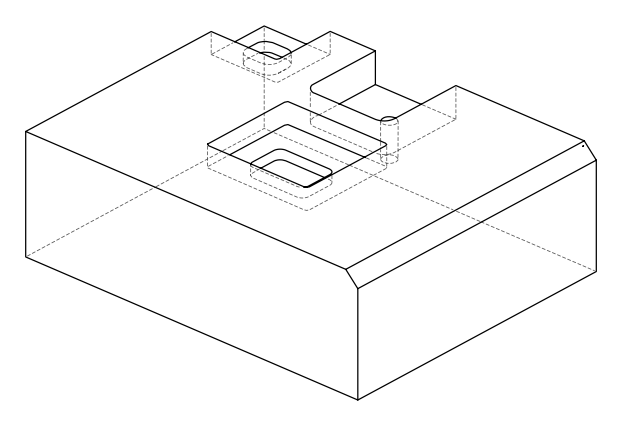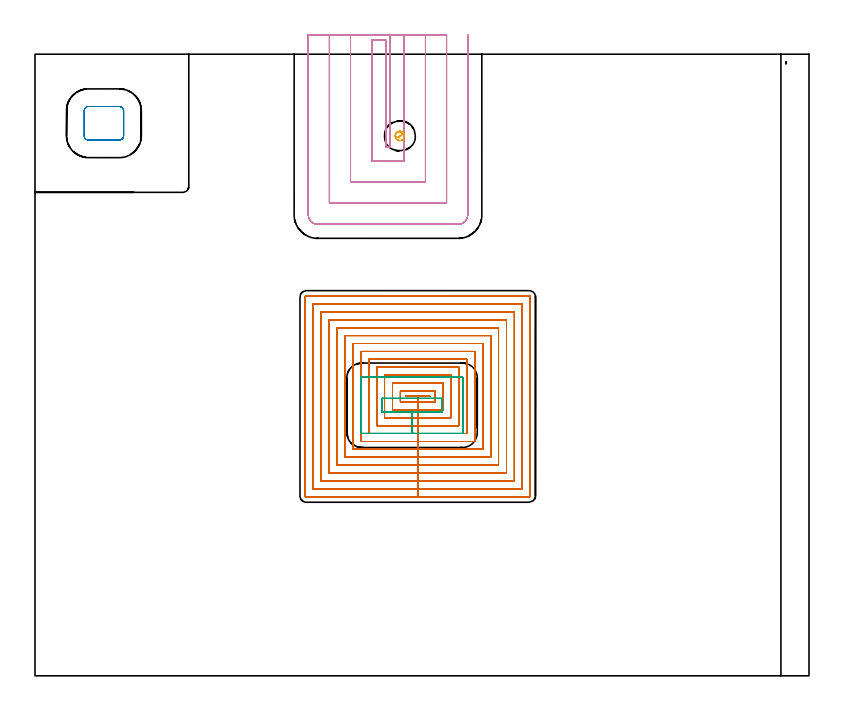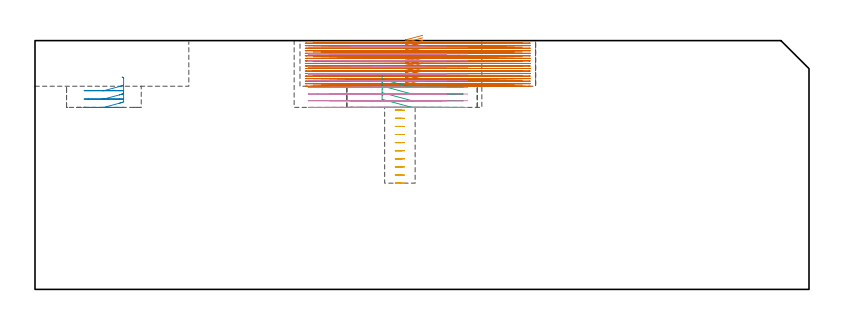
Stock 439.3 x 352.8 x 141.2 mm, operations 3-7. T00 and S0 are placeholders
(PLAN: 7 operations, 4 tool changes, 249 min)
(1 AREA_MILL | FG_CHAMFER_SURFACE | UGT0205_001 | 17.22 min | 44580 mm3)
(2 MILL_CORNER_NOTCH_RECTANGULAR | CORNER_NOTCH_RECTANGULAR | NXT0201_008 | Follow Part, ap 1.5, ae 75% | 69.24 min | 177215 mm3)
(3 MILL_RECTANGULAR_POCKET | POCKET_RECTANGULAR_STRAIGHT | NXT0201_008 | Follow Part, ap 1.5, ae 75% | 129.62 min | 415671 mm3)
(4 MILL_RECTANGULAR_POCKET_1 | POCKET_RECTANGULAR_STRAIGHT_1 | UGT0201_094 | Follow Part, ap 5, ae 75% | 0.85 min | 18282 mm3)
(5 MILL_RECTANGULAR_POCKET_2 | POCKET_RECTANGULAR_STRAIGHT_2 | NXT0201_012 | Follow Part, ap 4, ae 75% | 2.64 min | 41777 mm3)
(6 MILL_SLOT | SLOT_PARTIAL_RECTANGULAR | NXT0201_012 | Follow Part, ap 4, ae 75% | 28.28 min | 418952 mm3)
(7 MILL_BLIND_HOLE_FROM_SOLID_MATERIAL | STEP1POCKET | NXT0201_011 | Spiral | 1.12 min | 10100 mm3)
(TOOL UGT0205_001 | Chamfer Mill 20 x 3 x 45 deg. | D20 FL50 Z2)
(TOOL NXT0201_008 | ENDMILL 6mm [2P460-0600-NA 1630] | D6 FL26 Z6)
(TOOL UGT0201_094 | End mill 20 mm | D20 FL38 Z4)
(TOOL NXT0201_012 | ENDMILL 16mm [2P460-1600-NA 1630] | D16 FL38 Z6)
(TOOL NXT0201_011 | ENDMILL 12mm [2P460-1200-NA 1630] | D12 FL38 Z6)
(OP 3 MILL_RECTANGULAR_POCKET)
G17 G21 G94 G90
T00 M6
G54
G17 G0 G90 X220.016 Y158.6 S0 M3
G43 Z151.2 H1
Z144.2
G94 G1 X210.4 Z141.623 F250.
Y158.5 Z141.596
X217.25 Z139.761
X224.1 F500.
Y158.6
X210.4
Y158.5
X217.25
Y155.5
X227.1
Y161.6
X207.4
Y155.5
X217.25
Y151.
X231.6
Y166.1
X202.9
Y151.
X217.25
Y146.5
X236.1
Y170.6
X198.4
Y146.5
X217.25
Y142.
X240.6
Y175.1
X193.9
Y142.
X217.25
Y137.5
X245.1
Y179.6
X189.4
Y137.5
X217.25
Y133.
X249.6
Y184.1
X184.9
Y133.
X217.25
Y128.5
X254.1
Y188.6
X180.4
Y128.5
X217.25
Y124.
X258.6
Y193.1
X175.9
Y124.
X217.25
Y119.5
X263.1
Y197.6
X171.4
Y119.5
X217.25
Y115.
X267.6
Y202.1
X166.9
Y115.
X217.25
Y110.5
X272.1
Y206.6
X162.4
Y110.5
X217.25
Y106.
X276.6
Y211.1
X157.9
Y106.
X217.25
Y101.5
X280.5
G3 X281.1 Y102.1 R0.6
G1 Y215.
G3 X280.5 Y215.6 R0.6
G1 X154.
G3 X153.4 Y215. R0.6
G1 Y102.1
G3 X154. Y101.5 R0.6
G1 X217.25
X218.25
G0 X220.016 Y158.6 Z142.761
G1 X210.4 Z140.184 F250.
Y158.5 Z140.158
X217.25 Z138.322
X224.1 F500.
Y158.6
X210.4
Y158.5
X217.25
Y155.5
X227.1
Y161.6
X207.4
Y155.5
X217.25
Y151.
X231.6
Y166.1
X202.9
Y151.
X217.25
Y146.5
X236.1
Y170.6
X198.4
Y146.5
X217.25
Y142.
X240.6
Y175.1
X193.9
Y142.
X217.25
Y137.5
X245.1
Y179.6
X189.4
Y137.5
X217.25
Y133.
X249.6
Y184.1
X184.9
Y133.
X217.25
Y128.5
X254.1
Y188.6
X180.4
Y128.5
X217.25
Y124.
X258.6
Y193.1
X175.9
Y124.
X217.25
Y119.5
X263.1
Y197.6
X171.4
Y119.5
X217.25
Y115.
X267.6
Y202.1
X166.9
Y115.
X217.25
Y110.5
X272.1
Y206.6
X162.4
Y110.5
X217.25
Y106.
X276.6
Y211.1
X157.9
Y106.
X217.25
Y101.5
X280.5
G3 X281.1 Y102.1 R0.6
G1 Y215.
G3 X280.5 Y215.6 R0.6
G1 X154.
G3 X153.4 Y215. R0.6
G1 Y102.1
G3 X154. Y101.5 R0.6
G1 X217.25
X218.25
G0 X220.016 Y158.6 Z141.322
G1 X210.4 Z138.746 F250.
Y158.5 Z138.719
X217.25 Z136.883
X224.1 F500.
Y158.6
X210.4
Y158.5
X217.25
Y155.5
X227.1
Y161.6
X207.4
Y155.5
X217.25
Y151.
X231.6
Y166.1
X202.9
Y151.
X217.25
Y146.5
X236.1
Y170.6
X198.4
Y146.5
X217.25
Y142.
X240.6
Y175.1
X193.9
Y142.
X217.25
Y137.5
X245.1
Y179.6
X189.4
Y137.5
X217.25
Y133.
X249.6
Y184.1
X184.9
Y133.
X217.25
Y128.5
X254.1
Y188.6
X180.4
Y128.5
X217.25
Y124.
X258.6
Y193.1
X175.9
Y124.
X217.25
Y119.5
X263.1
Y197.6
X171.4
Y119.5
X217.25
Y115.
X267.6
Y202.1
X166.9
Y115.
X217.25
Y110.5
X272.1
Y206.6
X162.4
Y110.5
X217.25
Y106.
X276.6
Y211.1
X157.9
Y106.
X217.25
Y101.5
X280.5
G3 X281.1 Y102.1 R0.6
G1 Y215.
G3 X280.5 Y215.6 R0.6
G1 X154.
G3 X153.4 Y215. R0.6
G1 Y102.1
G3 X154. Y101.5 R0.6
G1 X217.25
X218.25
G0 X220.016 Y158.6 Z139.883
G1 X210.4 Z137.307 F250.
Y158.5 Z137.28
X217.25 Z135.444
X224.1 F500.
Y158.6
X210.4
Y158.5
X217.25
Y155.5
X227.1
Y161.6
X207.4
Y155.5
X217.25
Y151.
X231.6
Y166.1
X202.9
Y151.
X217.25
Y146.5
X236.1
Y170.6
X198.4
Y146.5
X217.25
Y142.
X240.6
Y175.1
X193.9
Y142.
X217.25
Y137.5
X245.1
Y179.6
X189.4
Y137.5
X217.25
Y133.
X249.6
Y184.1
X184.9
Y133.
X217.25
Y128.5
X254.1
Y188.6
X180.4
Y128.5
X217.25
Y124.
X258.6
Y193.1
X175.9
Y124.
X217.25
Y119.5
X263.1
Y197.6
X171.4
Y119.5
X217.25
Y115.
X267.6
Y202.1
X166.9
Y115.
X217.25
Y110.5
X272.1
Y206.6
X162.4
Y110.5
X217.25
Y106.
X276.6
Y211.1
X157.9
Y106.
X217.25
Y101.5
X280.5
G3 X281.1 Y102.1 R0.6
G1 Y215.
G3 X280.5 Y215.6 R0.6
G1 X154.
G3 X153.4 Y215. R0.6
G1 Y102.1
G3 X154. Y101.5 R0.6
G1 X217.25
X218.25
G0 X220.016 Y158.6 Z138.444
G1 X210.4 Z135.868 F250.
Y158.5 Z135.841
X217.25 Z134.005
X224.1 F500.
Y158.6
X210.4
Y158.5
X217.25
Y155.5
X227.1
Y161.6
X207.4
Y155.5
X217.25
Y151.
X231.6
Y166.1
X202.9
Y151.
X217.25
Y146.5
X236.1
Y170.6
X198.4
Y146.5
X217.25
Y142.
X240.6
Y175.1
X193.9
Y142.
X217.25
Y137.5
X245.1
Y179.6
X189.4
Y137.5
X217.25
Y133.
X249.6
Y184.1
X184.9
Y133.
X217.25
Y128.5
X254.1
Y188.6
X180.4
Y128.5
X217.25
Y124.
X258.6
Y193.1
X175.9
Y124.
X217.25
Y119.5
X263.1
Y197.6
X171.4
Y119.5
X217.25
Y115.
X267.6
Y202.1
X166.9
Y115.
X217.25
Y110.5
X272.1
Y206.6
X162.4
Y110.5
X217.25
Y106.
X276.6
Y211.1
X157.9
Y106.
X217.25
Y101.5
X280.5
G3 X281.1 Y102.1 R0.6
G1 Y215.
G3 X280.5 Y215.6 R0.6
G1 X154.
G3 X153.4 Y215. R0.6
G1 Y102.1
G3 X154. Y101.5 R0.6
G1 X217.25
X218.25
G0 X220.016 Y158.6 Z137.005
G1 X210.4 Z134.429 F250.
Y158.5 Z134.402
X217.25 Z132.567
X224.1 F500.
Y158.6
X210.4
Y158.5
X217.25
Y155.5
X227.1
Y161.6
X207.4
Y155.5
X217.25
Y151.
X231.6
Y166.1
X202.9
Y151.
X217.25
Y146.5
X236.1
Y170.6
X198.4
Y146.5
X217.25
Y142.
X240.6
Y175.1
X193.9
Y142.
X217.25
Y137.5
X245.1
Y179.6
X189.4
Y137.5
X217.25
Y133.
X249.6
Y184.1
X184.9
Y133.
X217.25
Y128.5
X254.1
Y188.6
X180.4
Y128.5
X217.25
Y124.
X258.6
Y193.1
X175.9
Y124.
X217.25
Y119.5
X263.1
Y197.6
X171.4
Y119.5
X217.25
Y115.
X267.6
Y202.1
X166.9
Y115.
X217.25
Y110.5
X272.1
Y206.6
X162.4
Y110.5
X217.25
Y106.
X276.6
Y211.1
X157.9
Y106.
X217.25
Y101.5
X280.5
G3 X281.1 Y102.1 R0.6
G1 Y215.
G3 X280.5 Y215.6 R0.6
G1 X154.
G3 X153.4 Y215. R0.6
G1 Y102.1
G3 X154. Y101.5 R0.6
G1 X217.25
X218.25
G0 X220.016 Y158.6 Z135.567
G1 X210.4 Z132.99 F250.
Y158.5 Z132.963
X217.25 Z131.128
X224.1 F500.
Y158.6
X210.4
Y158.5
X217.25
Y155.5
X227.1
Y161.6
X207.4
Y155.5
X217.25
Y151.
X231.6
Y166.1
X202.9
Y151.
X217.25
Y146.5
X236.1
Y170.6
X198.4
Y146.5
X217.25
Y142.
X240.6
Y175.1
X193.9
Y142.
X217.25
Y137.5
X245.1
Y179.6
X189.4
Y137.5
X217.25
Y133.
X249.6
Y184.1
X184.9
Y133.
X217.25
Y128.5
X254.1
Y188.6
X180.4
Y128.5
X217.25
Y124.
X258.6
Y193.1
X175.9
Y124.
X217.25
Y119.5
X263.1
Y197.6
X171.4
Y119.5
X217.25
Y115.
X267.6
Y202.1
X166.9
Y115.
X217.25
Y110.5
X272.1
Y206.6
X162.4
Y110.5
X217.25
Y106.
X276.6
Y211.1
X157.9
Y106.
X217.25
Y101.5
X280.5
G3 X281.1 Y102.1 R0.6
G1 Y215.
G3 X280.5 Y215.6 R0.6
G1 X154.
G3 X153.4 Y215. R0.6
G1 Y102.1
G3 X154. Y101.5 R0.6
G1 X217.25
X218.25
G0 X220.016 Y158.6 Z134.128
G1 X210.4 Z131.551 F250.
Y158.5 Z131.524
X217.25 Z129.689
X224.1 F500.
Y158.6
X210.4
Y158.5
X217.25
Y155.5
X227.1
Y161.6
X207.4
Y155.5
X217.25
Y151.
X231.6
Y166.1
X202.9
Y151.
X217.25
Y146.5
X236.1
Y170.6
X198.4
Y146.5
X217.25
Y142.
X240.6
Y175.1
X193.9
Y142.
X217.25
Y137.5
X245.1
Y179.6
X189.4
Y137.5
X217.25
Y133.
X249.6
Y184.1
X184.9
Y133.
X217.25
Y128.5
X254.1
Y188.6
X180.4
Y128.5
X217.25
Y124.
X258.6
Y193.1
X175.9
Y124.
X217.25
Y119.5
X263.1
Y197.6
X171.4
Y119.5
X217.25
Y115.
X267.6
Y202.1
X166.9
Y115.
X217.25
Y110.5
X272.1
Y206.6
X162.4
Y110.5
X217.25
Y106.
X276.6
Y211.1
X157.9
Y106.
X217.25
Y101.5
X280.5
G3 X281.1 Y102.1 R0.6
G1 Y215.
G3 X280.5 Y215.6 R0.6
G1 X154.
G3 X153.4 Y215. R0.6
G1 Y102.1
G3 X154. Y101.5 R0.6
G1 X217.25
X218.25
G0 X220.016 Y158.6 Z132.689
G1 X210.4 Z130.112 F250.
Y158.5 Z130.085
X217.25 Z128.25
X224.1 F500.
Y158.6
X210.4
Y158.5
X217.25
Y155.5
X227.1
Y161.6
X207.4
Y155.5
X217.25
Y151.
X231.6
Y166.1
X202.9
Y151.
X217.25
Y146.5
X236.1
Y170.6
X198.4
Y146.5
X217.25
Y142.
X240.6
Y175.1
X193.9
Y142.
X217.25
Y137.5
X245.1
Y179.6
X189.4
Y137.5
X217.25
Y133.
X249.6
Y184.1
X184.9
Y133.
X217.25
Y128.5
X254.1
Y188.6
X180.4
Y128.5
X217.25
Y124.
X258.6
Y193.1
X175.9
Y124.
X217.25
Y119.5
X263.1
Y197.6
X171.4
Y119.5
X217.25
Y115.
X267.6
Y202.1
X166.9
Y115.
X217.25
Y110.5
X272.1
Y206.6
X162.4
Y110.5
X217.25
Y106.
X276.6
Y211.1
X157.9
Y106.
X217.25
Y101.5
X280.5
G3 X281.1 Y102.1 R0.6
G1 Y215.
G3 X280.5 Y215.6 R0.6
G1 X154.
G3 X153.4 Y215. R0.6
G1 Y102.1
G3 X154. Y101.5 R0.6
G1 X217.25
X218.25
G0 X220.016 Y158.6 Z131.25
G1 X210.4 Z128.673 F250.
Y158.5 Z128.647
X217.25 Z126.811
X224.1 F500.
Y158.6
X210.4
Y158.5
X217.25
Y155.5
X227.1
Y161.6
X207.4
Y155.5
X217.25
Y151.
X231.6
Y166.1
X202.9
Y151.
X217.25
Y146.5
X236.1
Y170.6
X198.4
Y146.5
X217.25
Y142.
X240.6
Y175.1
X193.9
Y142.
X217.25
Y137.5
X245.1
Y179.6
X189.4
Y137.5
X217.25
Y133.
X249.6
Y184.1
X184.9
Y133.
X217.25
Y128.5
X254.1
Y188.6
X180.4
Y128.5
X217.25
Y124.
X258.6
Y193.1
X175.9
Y124.
X217.25
Y119.5
X263.1
Y197.6
X171.4
Y119.5
X217.25
Y115.
X267.6
Y202.1
X166.9
Y115.
X217.25
Y110.5
X272.1
Y206.6
X162.4
Y110.5
X217.25
Y106.
X276.6
Y211.1
X157.9
Y106.
X217.25
Y101.5
X280.5
G3 X281.1 Y102.1 R0.6
G1 Y215.
G3 X280.5 Y215.6 R0.6
G1 X154.
G3 X153.4 Y215. R0.6
G1 Y102.1
G3 X154. Y101.5 R0.6
G1 X217.25
X218.25
G0 X220.016 Y158.6 Z129.811
G1 X210.4 Z127.234 F250.
Y158.5 Z127.208
X217.25 Z125.372
X224.1 F500.
Y158.6
X210.4
Y158.5
X217.25
Y155.5
X227.1
Y161.6
X207.4
Y155.5
X217.25
Y151.
X231.6
Y166.1
X202.9
Y151.
X217.25
Y146.5
X236.1
Y170.6
X198.4
Y146.5
X217.25
Y142.
X240.6
Y175.1
X193.9
Y142.
X217.25
Y137.5
X245.1
Y179.6
X189.4
Y137.5
X217.25
Y133.
X249.6
Y184.1
X184.9
Y133.
X217.25
Y128.5
X254.1
Y188.6
X180.4
Y128.5
X217.25
Y124.
X258.6
Y193.1
X175.9
Y124.
X217.25
Y119.5
X263.1
Y197.6
X171.4
Y119.5
X217.25
Y115.
X267.6
Y202.1
X166.9
Y115.
X217.25
Y110.5
X272.1
Y206.6
X162.4
Y110.5
X217.25
Y106.
X276.6
Y211.1
X157.9
Y106.
X217.25
Y101.5
X280.5
G3 X281.1 Y102.1 R0.6
G1 Y215.
G3 X280.5 Y215.6 R0.6
G1 X154.
G3 X153.4 Y215. R0.6
G1 Y102.1
G3 X154. Y101.5 R0.6
G1 X217.25
X218.25
G0 X220.016 Y158.6 Z128.372
G1 X210.4 Z125.796 F250.
Y158.5 Z125.769
X217.25 Z123.933
X224.1 F500.
Y158.6
X210.4
Y158.5
X217.25
Y155.5
X227.1
Y161.6
X207.4
Y155.5
X217.25
Y151.
X231.6
Y166.1
X202.9
Y151.
X217.25
Y146.5
X236.1
Y170.6
X198.4
Y146.5
X217.25
Y142.
X240.6
Y175.1
X193.9
Y142.
X217.25
Y137.5
X245.1
Y179.6
X189.4
Y137.5
X217.25
Y133.
X249.6
Y184.1
X184.9
Y133.
X217.25
Y128.5
X254.1
Y188.6
X180.4
Y128.5
X217.25
Y124.
X258.6
Y193.1
X175.9
Y124.
X217.25
Y119.5
X263.1
Y197.6
X171.4
Y119.5
X217.25
Y115.
X267.6
Y202.1
X166.9
Y115.
X217.25
Y110.5
X272.1
Y206.6
X162.4
Y110.5
X217.25
Y106.
X276.6
Y211.1
X157.9
Y106.
X217.25
Y101.5
X280.5
G3 X281.1 Y102.1 R0.6
G1 Y215.
G3 X280.5 Y215.6 R0.6
G1 X154.
G3 X153.4 Y215. R0.6
G1 Y102.1
G3 X154. Y101.5 R0.6
G1 X217.25
X218.25
G0 X220.016 Y158.6 Z126.933
G1 X210.4 Z124.357 F250.
Y158.5 Z124.33
X217.25 Z122.494
X224.1 F500.
Y158.6
X210.4
Y158.5
X217.25
Y155.5
X227.1
Y161.6
X207.4
Y155.5
X217.25
Y151.
X231.6
Y166.1
X202.9
Y151.
X217.25
Y146.5
X236.1
Y170.6
X198.4
Y146.5
X217.25
Y142.
X240.6
Y175.1
X193.9
Y142.
X217.25
Y137.5
X245.1
Y179.6
X189.4
Y137.5
X217.25
Y133.
X249.6
Y184.1
X184.9
Y133.
X217.25
Y128.5
X254.1
Y188.6
X180.4
Y128.5
X217.25
Y124.
X258.6
Y193.1
X175.9
Y124.
X217.25
Y119.5
X263.1
Y197.6
X171.4
Y119.5
X217.25
Y115.
X267.6
Y202.1
X166.9
Y115.
X217.25
Y110.5
X272.1
Y206.6
X162.4
Y110.5
X217.25
Y106.
X276.6
Y211.1
X157.9
Y106.
X217.25
Y101.5
X280.5
G3 X281.1 Y102.1 R0.6
G1 Y215.
G3 X280.5 Y215.6 R0.6
G1 X154.
G3 X153.4 Y215. R0.6
G1 Y102.1
G3 X154. Y101.5 R0.6
G1 X217.25
X218.25
G0 X220.016 Y158.6 Z125.494
G1 X210.4 Z122.918 F250.
Y158.5 Z122.891
X217.25 Z121.056
X224.1 F500.
Y158.6
X210.4
Y158.5
X217.25
Y155.5
X227.1
Y161.6
X207.4
Y155.5
X217.25
Y151.
X231.6
Y166.1
X202.9
Y151.
X217.25
Y146.5
X236.1
Y170.6
X198.4
Y146.5
X217.25
Y142.
X240.6
Y175.1
X193.9
Y142.
X217.25
Y137.5
X245.1
Y179.6
X189.4
Y137.5
X217.25
Y133.
X249.6
Y184.1
X184.9
Y133.
X217.25
Y128.5
X254.1
Y188.6
X180.4
Y128.5
X217.25
Y124.
X258.6
Y193.1
X175.9
Y124.
X217.25
Y119.5
X263.1
Y197.6
X171.4
Y119.5
X217.25
Y115.
X267.6
Y202.1
X166.9
Y115.
X217.25
Y110.5
X272.1
Y206.6
X162.4
Y110.5
X217.25
Y106.
X276.6
Y211.1
X157.9
Y106.
X217.25
Y101.5
X280.5
G3 X281.1 Y102.1 R0.6
G1 Y215.
G3 X280.5 Y215.6 R0.6
G1 X154.
G3 X153.4 Y215. R0.6
G1 Y102.1
G3 X154. Y101.5 R0.6
G1 X217.25
X218.25
G0 X220.016 Y158.6 Z124.056
G1 X210.4 Z121.479 F250.
Y158.5 Z121.452
X217.25 Z119.617
X224.1 F500.
Y158.6
X210.4
Y158.5
X217.25
Y155.5
X227.1
Y161.6
X207.4
Y155.5
X217.25
Y151.
X231.6
Y166.1
X202.9
Y151.
X217.25
Y146.5
X236.1
Y170.6
X198.4
Y146.5
X217.25
Y142.
X240.6
Y175.1
X193.9
Y142.
X217.25
Y137.5
X245.1
Y179.6
X189.4
Y137.5
X217.25
Y133.
X249.6
Y184.1
X184.9
Y133.
X217.25
Y128.5
X254.1
Y188.6
X180.4
Y128.5
X217.25
Y124.
X258.6
Y193.1
X175.9
Y124.
X217.25
Y119.5
X263.1
Y197.6
X171.4
Y119.5
X217.25
Y115.
X267.6
Y202.1
X166.9
Y115.
X217.25
Y110.5
X272.1
Y206.6
X162.4
Y110.5
X217.25
Y106.
X276.6
Y211.1
X157.9
Y106.
X217.25
Y101.5
X280.5
G3 X281.1 Y102.1 R0.6
G1 Y215.
G3 X280.5 Y215.6 R0.6
G1 X154.
G3 X153.4 Y215. R0.6
G1 Y102.1
G3 X154. Y101.5 R0.6
G1 X217.25
X218.25
G0 X220.016 Y158.6 Z122.617
G1 X210.4 Z120.04 F250.
Y158.5 Z120.013
X217.25 Z118.178
X224.1 F500.
Y158.6
X210.4
Y158.5
X217.25
Y155.5
X227.1
Y161.6
X207.4
Y155.5
X217.25
Y151.
X231.6
Y166.1
X202.9
Y151.
X217.25
Y146.5
X236.1
Y170.6
X198.4
Y146.5
X217.25
Y142.
X240.6
Y175.1
X193.9
Y142.
X217.25
Y137.5
X245.1
Y179.6
X189.4
Y137.5
X217.25
Y133.
X249.6
Y184.1
X184.9
Y133.
X217.25
Y128.5
X254.1
Y188.6
X180.4
Y128.5
X217.25
Y124.
X258.6
Y193.1
X175.9
Y124.
X217.25
Y119.5
X263.1
Y197.6
X171.4
Y119.5
X217.25
Y115.
X267.6
Y202.1
X166.9
Y115.
X217.25
Y110.5
X272.1
Y206.6
X162.4
Y110.5
X217.25
Y106.
X276.6
Y211.1
X157.9
Y106.
X217.25
Y101.5
X280.5
G3 X281.1 Y102.1 R0.6
G1 Y215.
G3 X280.5 Y215.6 R0.6
G1 X154.
G3 X153.4 Y215. R0.6
G1 Y102.1
G3 X154. Y101.5 R0.6
G1 X217.25
X218.25
G0 X220.016 Y158.6 Z121.178
G1 X210.4 Z118.601 F250.
Y158.5 Z118.574
X217.25 Z116.739
X224.1 F500.
Y158.6
X210.4
Y158.5
X217.25
Y155.5
X227.1
Y161.6
X207.4
Y155.5
X217.25
Y151.
X231.6
Y166.1
X202.9
Y151.
X217.25
Y146.5
X236.1
Y170.6
X198.4
Y146.5
X217.25
Y142.
X240.6
Y175.1
X193.9
Y142.
X217.25
Y137.5
X245.1
Y179.6
X189.4
Y137.5
X217.25
Y133.
X249.6
Y184.1
X184.9
Y133.
X217.25
Y128.5
X254.1
Y188.6
X180.4
Y128.5
X217.25
Y124.
X258.6
Y193.1
X175.9
Y124.
X217.25
Y119.5
X263.1
Y197.6
X171.4
Y119.5
X217.25
Y115.
X267.6
Y202.1
X166.9
Y115.
X217.25
Y110.5
X272.1
Y206.6
X162.4
Y110.5
X217.25
Y106.
X276.6
Y211.1
X157.9
Y106.
X217.25
Y101.5
X280.5
G3 X281.1 Y102.1 R0.6
G1 Y215.
G3 X280.5 Y215.6 R0.6
G1 X154.
G3 X153.4 Y215. R0.6
G1 Y102.1
G3 X154. Y101.5 R0.6
G1 X217.25
X218.25
G0 X220.016 Y158.6 Z119.739
G1 X210.4 Z117.162 F250.
Y158.5 Z117.135
X217.25 Z115.3
X224.1 F500.
Y158.6
X210.4
Y158.5
X217.25
Y155.5
X227.1
Y161.6
X207.4
Y155.5
X217.25
Y151.
X231.6
Y166.1
X202.9
Y151.
X217.25
Y146.5
X236.1
Y170.6
X198.4
Y146.5
X217.25
Y142.
X240.6
Y175.1
X193.9
Y142.
X217.25
Y137.5
X245.1
Y179.6
X189.4
Y137.5
X217.25
Y133.
X249.6
Y184.1
X184.9
Y133.
X217.25
Y128.5
X254.1
Y188.6
X180.4
Y128.5
X217.25
Y124.
X258.6
Y193.1
X175.9
Y124.
X217.25
Y119.5
X263.1
Y197.6
X171.4
Y119.5
X217.25
Y115.
X267.6
Y202.1
X166.9
Y115.
X217.25
Y110.5
X272.1
Y206.6
X162.4
Y110.5
X217.25
Y106.
X276.6
Y211.1
X157.9
Y106.
X217.25
Y101.5
X280.5
G3 X281.1 Y102.1 R0.6
G1 Y215.
G3 X280.5 Y215.6 R0.6
G1 X154.
G3 X153.4 Y215. R0.6
G1 Y102.1
G3 X154. Y101.5 R0.6
G1 X217.25
X218.25
G0 Z151.2
M5
M2
(OP 4 MILL_RECTANGULAR_POCKET_1)
G17 G21 G94 G90
T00 M6
G54
G17 G0 G90 X49.434 Y304.66 S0 M3
G43 Z151.2 H0
Z120.512
G94 G1 X49.601 Y304.799 Z120.454 F250.
X49.878 Y305.132 Z120.338
X50.091 Y305.508 Z120.222
X50.233 Y305.917 Z120.106
X50.3 Y306.345 Z119.99
Y320.855 Z116.102
X50.233 Y321.283 Z115.986
X50.091 Y321.692 Z115.87
X49.878 Y322.068 Z115.754
X49.601 Y322.401 Z115.638
X49.268 Y322.678 Z115.522
X48.892 Y322.891 Z115.406
X48.483 Y323.033 Z115.29
X48.055 Y323.1 Z115.174
X47.9 Z115.133
X39.1 Z112.775
X30.3 F500.
G3 X27.9 Y320.7 R2.4
G1 Y306.5
G3 X30.3 Y304.1 R2.4
G1 X47.9
G3 X50.3 Y306.5 R2.4
G1 Y320.7
G3 X47.9 Y323.1 R2.4
G1 X39.1
X38.1
G0 X49.434 Y304.66 Z115.775
G1 X49.601 Y304.799 Z115.717 F250.
X49.878 Y305.132 Z115.601
X50.091 Y305.508 Z115.485
X50.233 Y305.917 Z115.369
X50.3 Y306.345 Z115.253
Y320.855 Z111.365
X50.233 Y321.283 Z111.249
X50.091 Y321.692 Z111.133
X49.878 Y322.068 Z111.017
X49.601 Y322.401 Z110.901
X49.268 Y322.678 Z110.785
X48.892 Y322.891 Z110.669
X48.483 Y323.033 Z110.553
X48.055 Y323.1 Z110.437
X47.9 Z110.395
X39.1 Z108.037
X30.3 F500.
G3 X27.9 Y320.7 R2.4
G1 Y306.5
G3 X30.3 Y304.1 R2.4
G1 X47.9
G3 X50.3 Y306.5 R2.4
G1 Y320.7
G3 X47.9 Y323.1 R2.4
G1 X39.1
X38.1
G0 X49.434 Y304.66 Z111.037
G1 X49.601 Y304.799 Z110.979 F250.
X49.878 Y305.132 Z110.863
X50.091 Y305.508 Z110.747
X50.233 Y305.917 Z110.631
X50.3 Y306.345 Z110.515
Y320.855 Z106.627
X50.233 Y321.283 Z106.511
X50.091 Y321.692 Z106.395
X49.878 Y322.068 Z106.279
X49.601 Y322.401 Z106.163
X49.268 Y322.678 Z106.047
X48.892 Y322.891 Z105.931
X48.483 Y323.033 Z105.815
X48.055 Y323.1 Z105.699
X47.9 Z105.658
X39.1 Z103.3
X30.3 F500.
G3 X27.9 Y320.7 R2.4
G1 Y306.5
G3 X30.3 Y304.1 R2.4
G1 X47.9
G3 X50.3 Y306.5 R2.4
G1 Y320.7
G3 X47.9 Y323.1 R2.4
G1 X39.1
X38.1
G0 Z151.2
M5
M2
(OP 5 MILL_RECTANGULAR_POCKET_2)
G17 G21 G94 G90
T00 M6
G54
G17 G0 G90 X197.441 Y157.5 S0 M3
G43 Z151.2 H1
Z121.46
G94 G1 X197. Z121.342 F250.
Y149.6 Z119.225
X214. Z114.67
X231. F500.
Y157.5
X197.
Y149.6
X214.
Y137.6
X242.6
G3 X243. Y138. R0.4
G1 Y169.1
G3 X242.6 Y169.5 R0.4
G1 X185.4
G3 X185. Y169.1 R0.4
G1 Y138.
G3 X185.4 Y137.6 R0.4
G1 X214.
X215.
G0 X197.441 Y157.5 Z117.67
G1 X197. Z117.552 F250.
Y149.6 Z115.435
X214. Z110.88
X231. F500.
Y157.5
X197.
Y149.6
X214.
Y137.6
X242.6
G3 X243. Y138. R0.4
G1 Y169.1
G3 X242.6 Y169.5 R0.4
G1 X185.4
G3 X185. Y169.1 R0.4
G1 Y138.
G3 X185.4 Y137.6 R0.4
G1 X214.
X215.
G0 X197.441 Y157.5 Z113.88
G1 X197. Z113.762 F250.
Y149.6 Z111.645
X214. Z107.09
X231. F500.
Y157.5
X197.
Y149.6
X214.
Y137.6
X242.6
G3 X243. Y138. R0.4
G1 Y169.1
G3 X242.6 Y169.5 R0.4
G1 X185.4
G3 X185. Y169.1 R0.4
G1 Y138.
G3 X185.4 Y137.6 R0.4
G1 X214.
X215.
G0 X197.441 Y157.5 Z110.09
G1 X197. Z109.972 F250.
Y149.6 Z107.855
X214. Z103.3
X231. F500.
Y157.5
X197.
Y149.6
X214.
Y137.6
X242.6
G3 X243. Y138. R0.4
G1 Y169.1
G3 X242.6 Y169.5 R0.4
G1 X185.4
G3 X185. Y169.1 R0.4
G1 Y138.
G3 X185.4 Y137.6 R0.4
G1 X214.
X215.
G0 Z151.2
M5
M2
(OP 6 MILL_SLOT)
G17 G21 G94 G90
T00 M6
G54
G17 G0 G90 X201.6 Y363.8 S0 M3
G43 Z151.2 H1
Z137.41
G94 G1 Y360.8 F250.
Y300.3 F500.
X199.1
Y360.8
X191.1
Y292.3
X209.6
Y360.8
Y363.8 F250.
X179.1
Y360.8
Y280.3 F500.
X221.6
Y360.8
Y363.8 F250.
X167.1
Y360.8
Y268.3 F500.
X233.6
Y360.8
Y363.8 F250.
X155.1
Y360.8
Y261.6 F500.
G3 X160.4 Y256.3 R5.3
G1 X240.3
G3 X245.6 Y261.6 R5.3
G1 Y360.8
Y363.8 F250.
G0 X201.6 Z133.62
G1 Y360.8
Y300.3 F500.
X199.1
Y360.8
X191.1
Y292.3
X209.6
Y360.8
Y363.8 F250.
X179.1
Y360.8
Y280.3 F500.
X221.6
Y360.8
Y363.8 F250.
X167.1
Y360.8
Y268.3 F500.
X233.6
Y360.8
Y363.8 F250.
X155.1
Y360.8
Y261.6 F500.
G3 X160.4 Y256.3 R5.3
G1 X240.3
G3 X245.6 Y261.6 R5.3
G1 Y360.8
Y363.8 F250.
G0 X201.6 Z129.83
G1 Y360.8
Y300.3 F500.
X199.1
Y360.8
X191.1
Y292.3
X209.6
Y360.8
Y363.8 F250.
X179.1
Y360.8
Y280.3 F500.
X221.6
Y360.8
Y363.8 F250.
X167.1
Y360.8
Y268.3 F500.
X233.6
Y360.8
Y363.8 F250.
X155.1
Y360.8
Y261.6 F500.
G3 X160.4 Y256.3 R5.3
G1 X240.3
G3 X245.6 Y261.6 R5.3
G1 Y360.8
Y363.8 F250.
G0 X201.6 Z126.04
G1 Y360.8
Y300.3 F500.
X199.1
Y360.8
X191.1
Y292.3
X209.6
Y360.8
Y363.8 F250.
X179.1
Y360.8
Y280.3 F500.
X221.6
Y360.8
Y363.8 F250.
X167.1
Y360.8
Y268.3 F500.
X233.6
Y360.8
Y363.8 F250.
X155.1
Y360.8
Y261.6 F500.
G3 X160.4 Y256.3 R5.3
G1 X240.3
G3 X245.6 Y261.6 R5.3
G1 Y360.8
Y363.8 F250.
G0 X201.6 Z122.25
G1 Y360.8
Y300.3 F500.
X199.1
Y360.8
X191.1
Y292.3
X209.6
Y360.8
Y363.8 F250.
X179.1
Y360.8
Y280.3 F500.
X221.6
Y360.8
Y363.8 F250.
X167.1
Y360.8
Y268.3 F500.
X233.6
Y360.8
Y363.8 F250.
X155.1
Y360.8
Y261.6 F500.
G3 X160.4 Y256.3 R5.3
G1 X240.3
G3 X245.6 Y261.6 R5.3
G1 Y360.8
Y363.8 F250.
G0 X201.6 Z118.46
G1 Y360.8
Y300.3 F500.
X199.1
Y360.8
X191.1
Y292.3
X209.6
Y360.8
Y363.8 F250.
X179.1
Y360.8
Y280.3 F500.
X221.6
Y360.8
Y363.8 F250.
X167.1
Y360.8
Y268.3 F500.
X233.6
Y360.8
Y363.8 F250.
X155.1
Y360.8
Y261.6 F500.
G3 X160.4 Y256.3 R5.3
G1 X240.3
G3 X245.6 Y261.6 R5.3
G1 Y360.8
Y363.8 F250.
G0 X201.6 Z114.67
G1 Y360.8
Y300.3 F500.
X199.1
Y360.8
X191.1
Y292.3
X209.6
Y360.8
Y363.8 F250.
X179.1
Y360.8
Y280.3 F500.
X221.6
Y360.8
Y363.8 F250.
X167.1
Y360.8
Y268.3 F500.
X233.6
Y360.8
Y363.8 F250.
X155.1
Y360.8
Y261.6 F500.
G3 X160.4 Y256.3 R5.3
G1 X240.3
G3 X245.6 Y261.6 R5.3
G1 Y360.8
Y363.8 F250.
G0 X201.6 Z110.88
G1 Y360.8
Y300.3 F500.
X199.1
Y360.8
X191.1
Y292.3
X209.6
Y360.8
Y363.8 F250.
X179.1
Y360.8
Y280.3 F500.
X221.6
Y360.8
Y363.8 F250.
X167.1
Y360.8
Y268.3 F500.
X233.6
Y360.8
Y363.8 F250.
X155.1
Y360.8
Y261.6 F500.
G3 X160.4 Y256.3 R5.3
G1 X240.3
G3 X245.6 Y261.6 R5.3
G1 Y360.8
Y363.8 F250.
G0 X201.6 Z107.09
G1 Y360.8
Y300.3 F500.
X199.1
Y360.8
X191.1
Y292.3
X209.6
Y360.8
Y363.8 F250.
X179.1
Y360.8
Y280.3 F500.
X221.6
Y360.8
Y363.8 F250.
X167.1
Y360.8
Y268.3 F500.
X233.6
Y360.8
Y363.8 F250.
X155.1
Y360.8
Y261.6 F500.
G3 X160.4 Y256.3 R5.3
G1 X240.3
G3 X245.6 Y261.6 R5.3
G1 Y360.8
Y363.8 F250.
G0 X201.6 Z103.3
G1 Y360.8
Y300.3 F500.
X199.1
Y360.8
X191.1
Y292.3
X209.6
Y360.8
Y363.8 F250.
X179.1
Y360.8
Y280.3 F500.
X221.6
Y360.8
Y363.8 F250.
X167.1
Y360.8
Y268.3 F500.
X233.6
Y360.8
Y363.8 F250.
X155.1
Y360.8
Y261.6 F500.
G3 X160.4 Y256.3 R5.3
G1 X240.3
G3 X245.6 Y261.6 R5.3
G1 Y360.8
Y363.8 F250.
G0 Z151.2
M5
M2
(OP 7 MILL_BLIND_HOLE_FROM_SOLID_MATERIAL)
G17 G21 G94 G90
T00 M6
G54
G17 G0 G90 X207.1 Y306.4 S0 M3
G43 Z151.2 H1
Z101.7
G94 G3 X207.514 Y308.636 R1.156 F250.
X204.626 Y307.35 R2.236
X206.15 Y303.926 R2.65
X204.626 Y307.35 R-2.65
X205.388 Y305.638 R1.325
X207.1 Y306.4 R1.325
G0 Z97.1
G3 X207.514 Y308.636 R1.156
X204.626 Y307.35 R2.236
X206.15 Y303.926 R2.65
X204.626 Y307.35 R-2.65
X205.388 Y305.638 R1.325
X207.1 Y306.4 R1.325
G0 Z92.5
G3 X207.514 Y308.636 R1.156
X204.626 Y307.35 R2.236
X206.15 Y303.926 R2.65
X204.626 Y307.35 R-2.65
X205.388 Y305.638 R1.325
X207.1 Y306.4 R1.325
G0 Z87.9
G3 X207.514 Y308.636 R1.156
X204.626 Y307.35 R2.236
X206.15 Y303.926 R2.65
X204.626 Y307.35 R-2.65
X205.388 Y305.638 R1.325
X207.1 Y306.4 R1.325
G0 Z83.3
G3 X207.514 Y308.636 R1.156
X204.626 Y307.35 R2.236
X206.15 Y303.926 R2.65
X204.626 Y307.35 R-2.65
X205.388 Y305.638 R1.325
X207.1 Y306.4 R1.325
G0 Z78.7
G3 X207.514 Y308.636 R1.156
X204.626 Y307.35 R2.236
X206.15 Y303.926 R2.65
X204.626 Y307.35 R-2.65
X205.388 Y305.638 R1.325
X207.1 Y306.4 R1.325
G0 Z74.1
G3 X207.514 Y308.636 R1.156
X204.626 Y307.35 R2.236
X206.15 Y303.926 R2.65
X204.626 Y307.35 R-2.65
X205.388 Y305.638 R1.325
X207.1 Y306.4 R1.325
G0 Z69.5
G3 X207.514 Y308.636 R1.156
X204.626 Y307.35 R2.236
X206.15 Y303.926 R2.65
X204.626 Y307.35 R-2.65
X205.388 Y305.638 R1.325
X207.1 Y306.4 R1.325
G0 Z64.9
G3 X207.514 Y308.636 R1.156
X204.626 Y307.35 R2.236
X206.15 Y303.926 R2.65
X204.626 Y307.35 R-2.65
X205.388 Y305.638 R1.325
X207.1 Y306.4 R1.325
G0 Z60.3
G3 X207.514 Y308.636 R1.156
X204.626 Y307.35 R2.236
X206.15 Y303.926 R2.65
X204.626 Y307.35 R-2.65
X205.388 Y305.638 R1.325
X207.1 Y306.4 R1.325
G0 Z151.2
M5
M2
